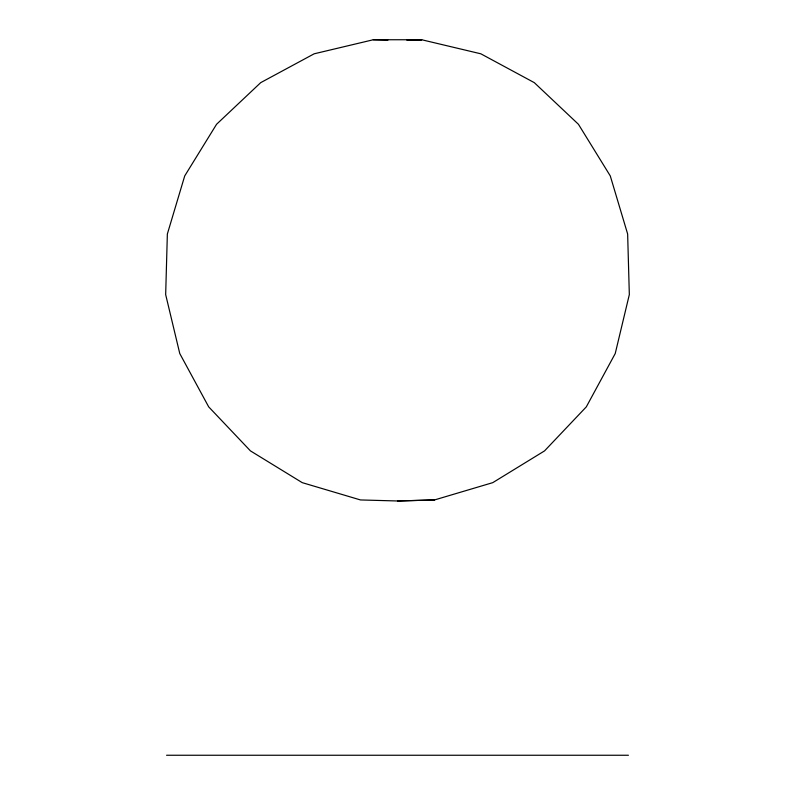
<?xml version="1.0" encoding="UTF-8"?>
<svg xmlns="http://www.w3.org/2000/svg" width="795" height="795" viewBox="0 0 795 795"><rect width="100%" height="100%" fill="white"/><g stroke="black" fill="none" stroke-linecap="round" stroke-linejoin="round"><path stroke-width="1.19" d="M434.517 499.946L492.771 482.644L544.545 450.894L586.312 406.861L615.231 353.546L629.332 294.597L627.643 234.008L610.282 175.924L578.442 124.288L534.29 82.64L480.826 53.802L421.698 39.75L373.302 39.75L314.174 53.802L260.71 82.64L216.558 124.288L184.718 175.924L167.357 234.008L165.668 294.597L179.769 353.546L208.688 406.861L250.455 450.894L302.229 482.644L360.483 499.946L397.5 500.979L434.517 499.946L397.5 500.979M407.11 40.148L421.519 39.75M407.179 40.148L421.698 39.75M166.562 755.25L628.438 755.25M373.302 39.75L387.89 40.148"/></g></svg>
